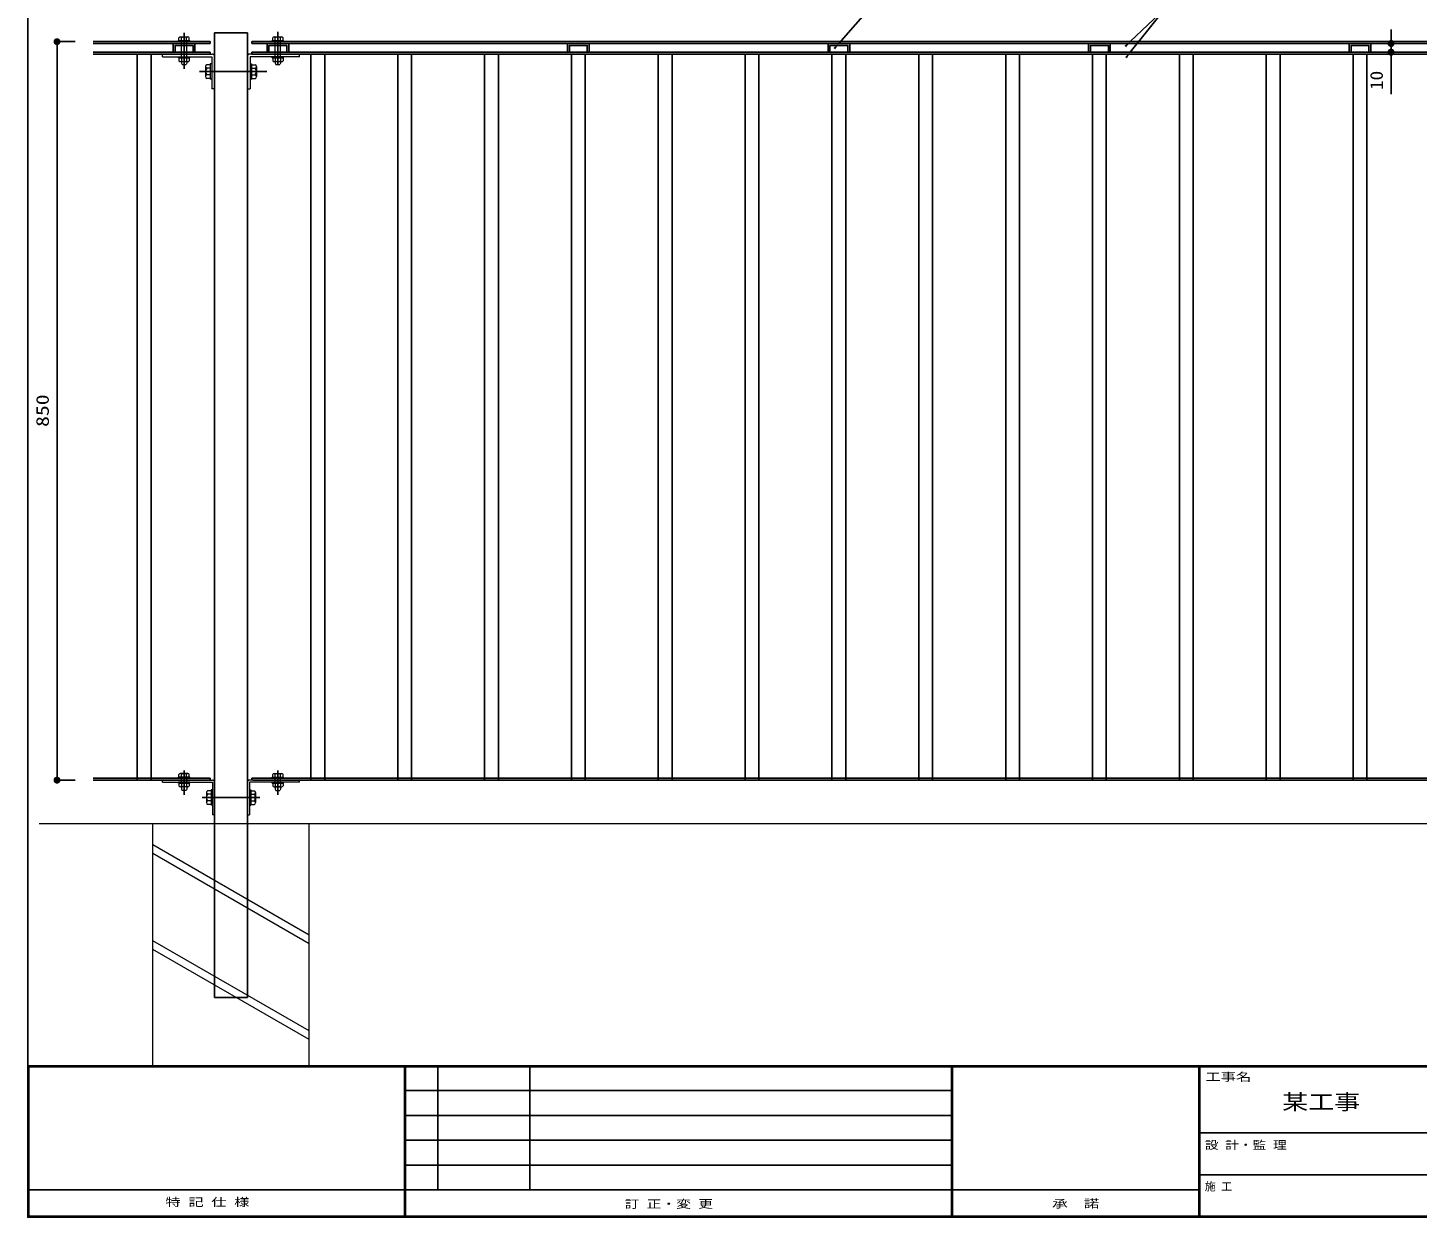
# Model space of a CAD drawing. Units: millimetres on the paper, scale 1:8. Extents: x -163 to 235, y -119 to 166.
# Drawn here: x -163.2 to 36.8, y -119.3 to 51.9 of the extents above; entities that cross this region are included whole.
import ezdxf
from ezdxf.enums import TextEntityAlignment as Align

# ---------------------------------------------------------------- set-up
doc = ezdxf.new("R2010")
doc.units = ezdxf.units.MM
doc.linetypes.add('CHAIN', pattern=[18.5, 12, -1.5, 3.5, -1.5])
doc.linetypes.add('DASHED_SPACED', pattern=[12, 6, -6])
for name, color, linetype, lineweight in [('0-1_0', 6, 'Continuous', 25), ('0-2_DIM1', 3, 'Continuous', 25), ('0-3_横桟', 2, 'Continuous', 25), ('0-4_文字', 7, 'Continuous', 25), ('0-6_ｾﾝﾀｰ', 1, 'CHAIN', 25), ('0-7_縦格子', 6, 'Continuous', 25), ('0-8_支柱', 60, 'Continuous', 25), ('0-9_THN', 4, 'Continuous', 9), ('0-A_下地', 30, 'Continuous', 9)]:
    doc.layers.add(name, color=color, linetype=linetype, lineweight=lineweight)
doc.styles.add('ＭＳ ゴシック', font='')
doc.styles.add('ＭＳ 明朝', font='')
doc.styles.get('ＭＳ ゴシック').set_extended_font_data('MS Gothic')
doc.styles.get('ＭＳ 明朝').set_extended_font_data('MS Mincho')

# ---------------------------------------------------------------- blocks, each defined once
blk = doc.blocks.new('filled_dot')
at = {"color": 0, "linetype": 'Continuous', "lineweight": -2, "const_width": 1.25}
blk.add_lwpolyline([(-0.625, 0, 1), (0.625, 0, 1)], format="xyb", close=True, dxfattribs=at)
blk = doc.blocks.new('filled_arrow')
at = {"color": 0, "linetype": 'Continuous', "lineweight": -2}
blk.add_solid([(7.5, 1.25), (0, 0), (7.5, -1.25)], dxfattribs=at)

msp = doc.modelspace()

# ---------------------------------------------------------------- linework, layer by layer
at = {"layer": '0-1_0'}
for p, q in [((-163.203, -97.468), (234.575, -97.468)), ((-163.06, -97.611), (234.432, -97.611)), ((-163.06, -119.117), (-163.06, -97.611)), ((-108.968, -119.26), (-108.968, -97.468)), ((-108.825, -119.26), (-108.825, -97.468)), ((-104.181, -115.33), (-104.181, -97.468)), ((-90.963, -115.33), (-90.963, -97.468)), ((-30.231, -119.26), (-30.231, -97.468)), ((-30.088, -119.26), (-30.088, -97.468)), ((5.351, -97.468), (5.351, -119.26)), ((5.494, -97.468), (5.494, -119.26)), ((-108.825, -101.04), (-30.231, -101.04)), ((-108.825, -104.613), (-30.231, -104.613)), ((5.494, -107.113), (224.034, -107.113)), ((-108.825, -108.185), (-30.231, -108.185)), ((-108.825, -111.758), (-30.231, -111.758)), ((5.494, -113.187), (113.288, -113.187)), ((5.494, -115.33), (-163.203, -115.33)), ((234.432, -119.117), (-163.06, -119.117))]:
    msp.add_line(p, q, dxfattribs=at)
msp.add_lwpolyline([(234.575, -119.26), (-163.203, -119.26), (-163.203, 165.823)], dxfattribs=at)
at = {"layer": '0-1_0', "color": 7}
msp.add_lwpolyline([(-46.455, 49.615), (-39.611, 57.493), (-38.611, 57.493), (-17.376, 57.493)], dxfattribs=at)
at = {"layer": '0-2_DIM1'}
for p, q in [((33.022, 51.615), (33.022, 42.31)), ((33.023, 51.597), (33.023, 42.293)), ((-156.398, 49.872), (-159.154, 49.872)), ((-158.998, 49.872), (-158.998, -56.378)), ((32.608, 49.615), (33.178, 49.615)), ((32.608, 49.597), (33.179, 49.597)), ((32.608, 48.365), (33.178, 48.365)), ((32.608, 48.347), (33.179, 48.347)), ((-156.398, -56.378), (-159.154, -56.378))]:
    msp.add_line(p, q, dxfattribs=at)
at = {"layer": '0-3_横桟'}
for p, q in [((-153.773, 49.872), (-136.954, 49.872)), ((-153.773, 49.597), (-136.954, 49.597)), ((-153.773, 48.347), (-136.954, 48.347)), ((-153.773, 48.072), (-136.954, 48.072)), ((-136.954, 49.597), (-136.954, 49.872)), ((-136.954, 48.072), (-136.954, 48.347)), ((-130.954, 49.597), (-130.954, 49.872)), ((-130.954, 49.872), (113.046, 49.872)), ((-130.954, 49.597), (113.046, 49.597)), ((-130.954, 48.072), (-130.954, 48.347)), ((-130.954, 48.347), (113.046, 48.347)), ((-130.954, 48.072), (113.046, 48.072)), ((-153.773, -56.103), (-136.954, -56.103)), ((-153.773, -56.378), (-136.954, -56.378)), ((-136.954, -56.378), (-136.954, -56.103)), ((-130.954, -56.103), (113.046, -56.103)), ((-130.954, -56.378), (-130.954, -56.103)), ((-130.829, -56.378), (112.921, -56.378))]:
    msp.add_line(p, q, dxfattribs=at)
for points in [[(-142.267, 48.347), (-142.267, 49.597), (-139.142, 49.597), (-139.142, 48.347), (-139.417, 48.347), (-139.417, 49.322), (-141.992, 49.322), (-141.992, 48.347)], [(-128.767, 48.347), (-128.767, 49.597), (-125.642, 49.597), (-125.642, 48.347), (-125.917, 48.347), (-125.917, 49.322), (-128.492, 49.322), (-128.492, 48.347)], [(-85.517, 48.347), (-85.517, 49.597), (-82.392, 49.597), (-82.392, 48.347), (-82.667, 48.347), (-82.667, 49.322), (-85.242, 49.322), (-85.242, 48.347)], [(-48.017, 48.347), (-48.017, 49.597), (-44.892, 49.597), (-44.892, 48.347), (-45.167, 48.347), (-45.167, 49.322), (-47.742, 49.322), (-47.742, 48.347)], [(-10.517, 48.347), (-10.517, 49.597), (-7.392, 49.597), (-7.392, 48.347), (-7.667, 48.347), (-7.667, 49.322), (-10.242, 49.322), (-10.242, 48.347)], [(26.983, 48.347), (26.983, 49.597), (30.108, 49.597), (30.108, 48.347), (29.833, 48.347), (29.833, 49.322), (27.258, 49.322), (27.258, 48.347)]]:
    msp.add_lwpolyline(points, close=True, dxfattribs=at)
at = {"layer": '0-4_文字'}
msp.add_line((-4.508, 48.347), (0.564, 54.694), dxfattribs=at)
msp.add_lwpolyline([(-4.508, 49.872), (0.564, 54.694), (1.564, 54.694), (18.077, 54.694)], dxfattribs=at)
at = {"layer": '0-6_ｾﾝﾀｰ'}
for p, q in [((-140.704, 45.978), (-140.704, 51.163)), ((-127.204, 51.299), (-127.204, 46.566)), ((-127.204, 50.042), (-127.204, 46.566)), ((-138.473, 45.572), (-128.811, 45.572)), ((-140.704, -58.472), (-140.704, -54.996)), ((-127.204, -58.472), (-127.204, -54.996)), ((-127.204, -58.472), (-127.204, -54.996)), ((-138.127, -58.878), (-129.781, -58.878))]:
    msp.add_line(p, q, dxfattribs=at)
at = {"layer": '0-7_縦格子'}
for points in [[(-147.448, 48.072), (-147.448, -56.378), (-145.461, -56.378), (-145.461, 48.072)], [(-122.448, 48.072), (-122.448, -56.378), (-120.461, -56.378), (-120.461, 48.072)], [(-109.948, 48.072), (-109.948, -56.378), (-107.961, -56.378), (-107.961, 48.072)], [(-97.448, 48.072), (-97.448, -56.378), (-95.461, -56.378), (-95.461, 48.072)], [(-84.948, 48.072), (-84.948, -56.378), (-82.961, -56.378), (-82.961, 48.072)], [(-72.448, 48.072), (-72.448, -56.378), (-70.461, -56.378), (-70.461, 48.072)], [(-59.948, 48.072), (-59.948, -56.378), (-57.961, -56.378), (-57.961, 48.072)], [(-47.448, 48.072), (-47.448, -56.378), (-45.461, -56.378), (-45.461, 48.072)], [(-34.948, 48.072), (-34.948, -56.378), (-32.961, -56.378), (-32.961, 48.072)], [(-22.448, 48.072), (-22.448, -56.378), (-20.461, -56.378), (-20.461, 48.072)], [(-9.948, 48.072), (-9.948, -56.378), (-7.961, -56.378), (-7.961, 48.072)], [(2.552, 48.072), (2.552, -56.378), (4.539, -56.378), (4.539, 48.072)], [(15.052, 48.072), (15.052, -56.378), (17.039, -56.378), (17.039, 48.072)], [(27.552, 48.072), (27.552, -56.378), (29.539, -56.378), (29.539, 48.072)]]:
    msp.add_lwpolyline(points, dxfattribs=at)
at = {"layer": '0-8_支柱'}
msp.add_lwpolyline([(-136.329, -87.628), (-131.579, -87.628), (-131.579, 51.122), (-136.329, 51.122)], close=True, dxfattribs=at)
at = {"layer": '0-9_THN'}
for p, q in [((-161.565, -62.628), (104.796, -62.628)), ((-145.204, -97.468), (-145.204, -62.628)), ((-122.704, -97.468), (-122.704, -62.628)), ((-122.704, -78.678), (-145.204, -65.688)), ((-122.704, -79.928), (-145.204, -66.938)), ((-122.704, -92.466), (-145.204, -79.475)), ((-122.704, -93.716), (-145.204, -80.725))]:
    msp.add_line(p, q, dxfattribs=at)
at = {"layer": '0-A_下地'}
for p, q in [((-141.529, 50.022), (-139.879, 50.022)), ((-141.529, 50.022), (-139.879, 50.022)), ((-141.529, 49.872), (-141.529, 50.022)), ((-141.441, 50.022), (-141.441, 50.411)), ((-141.441, 50.022), (-139.967, 50.022)), ((-141.257, 50.546), (-140.152, 50.546)), ((-141.072, 50.022), (-141.072, 50.411)), ((-140.336, 50.022), (-140.336, 50.411)), ((-139.967, 50.022), (-139.967, 50.411)), ((-139.879, 49.872), (-139.879, 50.022)), ((-128.029, 50.022), (-126.379, 50.022)), ((-127.941, 50.022), (-127.941, 50.411)), ((-127.941, 50.022), (-126.467, 50.022)), ((-127.757, 50.546), (-126.652, 50.546)), ((-127.572, 50.022), (-127.572, 50.411)), ((-126.836, 50.022), (-126.836, 50.411)), ((-126.467, 50.022), (-126.467, 50.411)), ((-143.829, 48.072), (-136.604, 48.072)), ((-143.829, 47.672), (-143.829, 48.072)), ((-141.529, 49.872), (-139.879, 49.872)), ((-124.079, 48.072), (-131.304, 48.072)), ((-124.079, 47.672), (-124.079, 48.072)), ((-143.829, 47.672), (-136.729, 47.672)), ((-141.529, 47.522), (-141.529, 47.672)), ((-141.529, 47.672), (-139.879, 47.672)), ((-141.529, 47.522), (-139.879, 47.522)), ((-141.441, 47.522), (-141.441, 47.134)), ((-140.032, 47.522), (-141.376, 47.522)), ((-141.257, 46.999), (-140.152, 46.999)), ((-141.079, 46.999), (-141.079, 46.785)), ((-141.079, 46.785), (-141.004, 46.597)), ((-141.072, 47.522), (-141.072, 47.134)), ((-141.004, 46.597), (-140.404, 46.597)), ((-140.329, 46.785), (-140.404, 46.597)), ((-140.336, 47.522), (-140.336, 47.134)), ((-140.329, 46.999), (-140.329, 46.785)), ((-139.967, 47.522), (-139.967, 47.134)), ((-139.879, 47.522), (-139.879, 47.672)), ((-137.627, 46.309), (-137.627, 44.836)), ((-136.929, 46.555), (-137.448, 46.555)), ((-136.929, 46.063), (-137.448, 46.063)), ((-136.729, 46.672), (-136.929, 46.672)), ((-136.929, 46.672), (-136.929, 44.472)), ((-136.929, 46.672), (-136.929, 44.472)), ((-136.929, 46.555), (-136.929, 44.59)), ((-136.729, 47.672), (-136.729, 43.072)), ((-136.729, 46.672), (-136.729, 44.472)), ((-136.329, 47.797), (-136.329, 43.072)), ((-131.579, 47.797), (-131.579, 43.072)), ((-124.079, 47.672), (-131.179, 47.672)), ((-131.179, 47.672), (-131.179, 43.072)), ((-130.979, 46.672), (-130.979, 44.472)), ((-130.979, 46.555), (-130.461, 46.555)), ((-130.979, 46.555), (-130.979, 44.59)), ((-130.979, 46.063), (-130.461, 46.063)), ((-130.281, 46.309), (-130.281, 44.836)), ((-128.029, 47.672), (-126.379, 47.672)), ((-128.029, 47.522), (-128.029, 47.672)), ((-128.029, 47.522), (-126.379, 47.522)), ((-127.941, 47.522), (-127.941, 47.134)), ((-126.532, 47.522), (-127.876, 47.522)), ((-127.757, 46.999), (-126.652, 46.999)), ((-127.572, 47.522), (-127.572, 47.134)), ((-127.504, 46.597), (-126.904, 46.597)), ((-126.836, 47.522), (-126.836, 47.134)), ((-126.467, 47.522), (-126.467, 47.134)), ((-126.379, 47.522), (-126.379, 47.672)), ((-136.929, 45.082), (-137.448, 45.082)), ((-136.929, 44.59), (-137.448, 44.59)), ((-136.729, 44.472), (-136.929, 44.472)), ((-130.979, 45.082), (-130.461, 45.082)), ((-130.979, 44.59), (-130.461, 44.59)), ((-136.329, 43.072), (-136.729, 43.072)), ((-131.579, 43.072), (-131.179, 43.072)), ((-139.879, -55.953), (-141.529, -55.953)), ((-139.879, -55.953), (-141.529, -55.953)), ((-141.529, -56.103), (-141.529, -55.953)), ((-141.441, -55.953), (-141.441, -55.564)), ((-139.967, -55.953), (-141.441, -55.953)), ((-140.152, -55.429), (-141.257, -55.429)), ((-141.072, -55.953), (-141.072, -55.564)), ((-140.336, -55.953), (-140.336, -55.564)), ((-139.967, -55.953), (-139.967, -55.564)), ((-139.879, -56.103), (-139.879, -55.953)), ((-128.029, -55.953), (-126.379, -55.953)), ((-127.941, -55.953), (-127.941, -55.564)), ((-127.941, -55.953), (-126.467, -55.953)), ((-127.757, -55.429), (-126.652, -55.429)), ((-127.572, -55.953), (-127.572, -55.564)), ((-126.836, -55.953), (-126.836, -55.564)), ((-126.467, -55.953), (-126.467, -55.564)), ((-143.829, -56.378), (-136.604, -56.378)), ((-143.829, -56.653), (-143.829, -56.378)), ((-143.829, -56.653), (-136.604, -56.653)), ((-139.879, -56.103), (-141.529, -56.103)), ((-139.879, -56.653), (-141.529, -56.653)), ((-141.529, -56.803), (-141.529, -56.653)), ((-139.879, -56.803), (-141.529, -56.803)), ((-141.441, -56.803), (-141.441, -57.191)), ((-141.376, -56.803), (-140.032, -56.803)), ((-140.152, -57.326), (-141.257, -57.326)), ((-141.072, -56.803), (-141.072, -57.191)), ((-140.404, -57.878), (-141.004, -57.878)), ((-140.329, -57.69), (-140.404, -57.878)), ((-140.336, -56.803), (-140.336, -57.191)), ((-140.329, -57.326), (-140.329, -57.69)), ((-139.967, -56.803), (-139.967, -57.191)), ((-139.879, -56.803), (-139.879, -56.653)), ((-136.804, -57.895), (-137.323, -57.895)), ((-136.804, -57.778), (-136.804, -59.978)), ((-136.804, -57.895), (-136.804, -59.86)), ((-136.604, -56.653), (-136.604, -61.378)), ((-136.329, -56.653), (-136.329, -61.378)), ((-131.579, -56.653), (-131.579, -61.378)), ((-124.079, -56.378), (-131.304, -56.378)), ((-124.079, -56.653), (-131.304, -56.653)), ((-131.304, -56.653), (-131.304, -61.378)), ((-131.304, -57.778), (-131.104, -57.778)), ((-131.304, -57.778), (-131.304, -59.978)), ((-131.104, -57.778), (-131.104, -59.978)), ((-131.104, -57.778), (-131.104, -59.978)), ((-131.104, -57.895), (-131.104, -59.86)), ((-131.104, -57.895), (-130.586, -57.895)), ((-128.029, -56.803), (-128.029, -56.653)), ((-128.029, -56.653), (-126.379, -56.653)), ((-128.029, -56.803), (-126.379, -56.803)), ((-127.941, -56.803), (-127.941, -57.191)), ((-126.532, -56.803), (-127.876, -56.803)), ((-127.757, -57.326), (-126.652, -57.326)), ((-127.579, -57.326), (-127.579, -57.69)), ((-127.572, -56.803), (-127.572, -57.191)), ((-126.829, -57.69), (-126.904, -57.878)), ((-126.836, -56.803), (-126.836, -57.191)), ((-126.829, -57.326), (-126.829, -57.69)), ((-126.467, -56.803), (-126.467, -57.191)), ((-126.379, -56.803), (-126.379, -56.653)), ((-124.079, -56.653), (-124.079, -56.378)), ((-137.502, -58.141), (-137.502, -59.614)), ((-136.804, -58.387), (-137.323, -58.387)), ((-136.804, -59.368), (-137.323, -59.368)), ((-136.804, -59.86), (-137.323, -59.86)), ((-131.304, -59.978), (-131.104, -59.978)), ((-131.104, -58.387), (-130.586, -58.387)), ((-131.104, -59.368), (-130.586, -59.368)), ((-131.104, -59.86), (-130.586, -59.86)), ((-130.406, -58.141), (-130.406, -59.614)), ((-136.329, -61.378), (-136.604, -61.378)), ((-131.579, -61.378), (-131.304, -61.378))]:
    msp.add_line(p, q, dxfattribs=at)
at = {"layer": '0-A_下地', "linetype": 'DASHED_SPACED'}
for p, q in [((-141.079, 47.547), (-141.079, 49.872)), ((-140.329, 47.547), (-140.329, 49.872)), ((-127.579, 47.672), (-127.579, 49.872)), ((-126.829, 47.672), (-126.829, 49.872)), ((-141.079, -56.803), (-141.079, -55.953)), ((-140.329, -56.803), (-140.329, -55.953)), ((-127.579, -56.803), (-127.579, -55.953)), ((-126.829, -56.803), (-126.829, -55.953))]:
    msp.add_line(p, q, dxfattribs=at)
at = {"layer": '0-A_下地'}
for points in [[(-128.029, 49.872), (-126.379, 49.872), (-126.379, 50.022)], [(-128.029, 49.872), (-128.029, 50.022), (-126.379, 50.022)], [(-131.179, 46.672), (-131.179, 44.472), (-130.979, 44.472)], [(-131.179, 46.672), (-130.979, 46.672), (-130.979, 44.472)], [(-127.579, 46.999), (-127.579, 46.785), (-127.504, 46.597)], [(-126.829, 46.999), (-126.829, 46.785), (-126.904, 46.597)], [(-128.029, -56.103), (-126.379, -56.103), (-126.379, -55.953)], [(-128.029, -56.103), (-128.029, -55.953), (-126.379, -55.953)], [(-141.079, -57.326), (-141.079, -57.69), (-141.004, -57.878)], [(-136.604, -57.778), (-136.604, -59.978), (-136.804, -59.978)], [(-136.604, -57.778), (-136.804, -57.778), (-136.804, -59.978)], [(-127.579, -57.69), (-127.504, -57.878), (-126.904, -57.878)]]:
    msp.add_lwpolyline(points, dxfattribs=at)
for centre, radius, start, end in [((-141.257, 50.352), 0.194, 17.74657, 162.25343), ((-140.704, 49.975), 0.571, 49.83207, 130.16793), ((-140.152, 50.352), 0.194, 17.74657, 162.25343), ((-127.757, 50.352), 0.194, 17.74657, 162.25343), ((-127.204, 49.975), 0.571, 49.83207, 130.16793), ((-126.652, 50.352), 0.194, 17.74657, 162.25343), ((-136.604, 47.797), 0.275, 0, 90), ((-131.304, 47.797), 0.275, 90, 180), ((-141.257, 47.193), 0.194, 197.74657, 342.25343), ((-140.704, 47.57), 0.571, 229.83207, 310.16793), ((-140.152, 47.193), 0.194, 197.74657, 342.25343), ((-137.369, 46.309), 0.258, 107.74657, 252.25343), ((-136.866, 45.572), 0.761, 139.83207, 220.16793), ((-130.54, 46.309), 0.258, 287.74657, 72.25343), ((-131.042, 45.572), 0.761, 319.83207, 40.16793), ((-127.757, 47.193), 0.194, 197.74657, 342.25343), ((-127.204, 47.57), 0.571, 229.83207, 310.16793), ((-126.652, 47.193), 0.194, 197.74657, 342.25343), ((-137.369, 44.836), 0.258, 107.74657, 252.25343), ((-130.54, 44.836), 0.258, 287.74657, 72.25343), ((-141.257, -55.623), 0.194, 17.74657, 162.25343), ((-140.704, -56), 0.571, 49.83207, 130.16793), ((-140.152, -55.623), 0.194, 17.74657, 162.25343), ((-127.757, -55.623), 0.194, 17.74657, 162.25343), ((-127.204, -56), 0.571, 49.83207, 130.16793), ((-126.652, -55.623), 0.194, 17.74657, 162.25343), ((-141.257, -57.132), 0.194, 197.74657, 342.25343), ((-140.704, -56.755), 0.571, 229.83207, 310.16793), ((-140.152, -57.132), 0.194, 197.74657, 342.25343), ((-137.244, -58.141), 0.258, 107.74657, 252.25343), ((-136.604, -56.653), 0.275, 0, 90), ((-131.304, -56.653), 0.275, 90, 180), ((-130.665, -58.141), 0.258, 287.74657, 72.25343), ((-127.757, -57.132), 0.194, 197.74657, 342.25343), ((-127.204, -56.755), 0.571, 229.83207, 310.16793), ((-126.652, -57.132), 0.194, 197.74657, 342.25343), ((-136.741, -58.878), 0.761, 139.83207, 220.16793), ((-137.244, -59.614), 0.258, 107.74657, 252.25343), ((-130.665, -59.614), 0.258, 287.74657, 72.25343), ((-131.167, -58.878), 0.761, 319.83207, 40.16793)]:
    msp.add_arc(centre, radius, start, end, dxfattribs=at)

# ---------------------------------------------------------------- block references
at = {"layer": '0-1_0', "color": 7, "xscale": 0.133, "yscale": 0.133, "rotation": 229}
msp.add_blockref('filled_arrow', (-46.455, 49.615), dxfattribs=at)
at = {"layer": '0-2_DIM1', "xscale": 0.4, "yscale": 0.4}
for p, rotation in [((-158.998, 49.872), 90), ((33.022, 49.615), 270), ((33.023, 49.597), 270), ((33.022, 48.365), 90), ((33.023, 48.347), 90), ((-158.998, -56.378), 270)]:
    msp.add_blockref('filled_dot', p, dxfattribs=dict(at, rotation=rotation))
at = {"layer": '0-4_文字', "xscale": 0.133, "yscale": 0.133}
for p, rotation in [((-4.508, 49.872), 223.6), ((-4.508, 48.347), 231.4)]:
    msp.add_blockref('filled_arrow', p, dxfattribs=dict(at, rotation=rotation))

# ---------------------------------------------------------------- texts
at = {"layer": '0-1_0', "style": 'ＭＳ 明朝'}
for s, width, p in [('工事名\u3000', 1.4, (6.296, -100.006)), ('設 計・監 理  ', 1.25, (6.216, -109.795)), ('特 記 仕 様', 1.4, (-143.384, -118.017)), ('訂 正・変 更 ', 1.35, (-77.297, -118.278)), ('承  諾', 1.45, (-15.785, -118.232))]:
    msp.add_text(s, height=1.152, dxfattribs=dict(at, width=width)).set_placement(p, align=Align.BOTTOM_LEFT)
at = {"layer": '0-1_0', "color": 7, "style": 'ＭＳ ゴシック', "width": 1.25}
msp.add_text('某工事', height=2.199, dxfattribs=at).set_placement((17.342, -104.438), align=Align.BOTTOM_LEFT)
at = {"layer": '0-1_0', "style": 'ＭＳ 明朝'}
msp.add_text('施 工  ', height=1.152, dxfattribs=at).set_placement((6.216, -115.762), align=Align.BOTTOM_LEFT)
at = {"layer": '0-2_DIM1', "style": 'ＭＳ ゴシック'}
for s, width, p in [('10', 1.1, (32.397, 42.935)), ('10', 1.1, (32.398, 42.918)), ('850', 1.25, (-159.623, -5.556))]:
    msp.add_text(s, height=1.833, rotation=90, dxfattribs=dict(at, width=width)).set_placement(p, align=Align.BOTTOM_LEFT)

doc.saveas('drawing.dxf')
